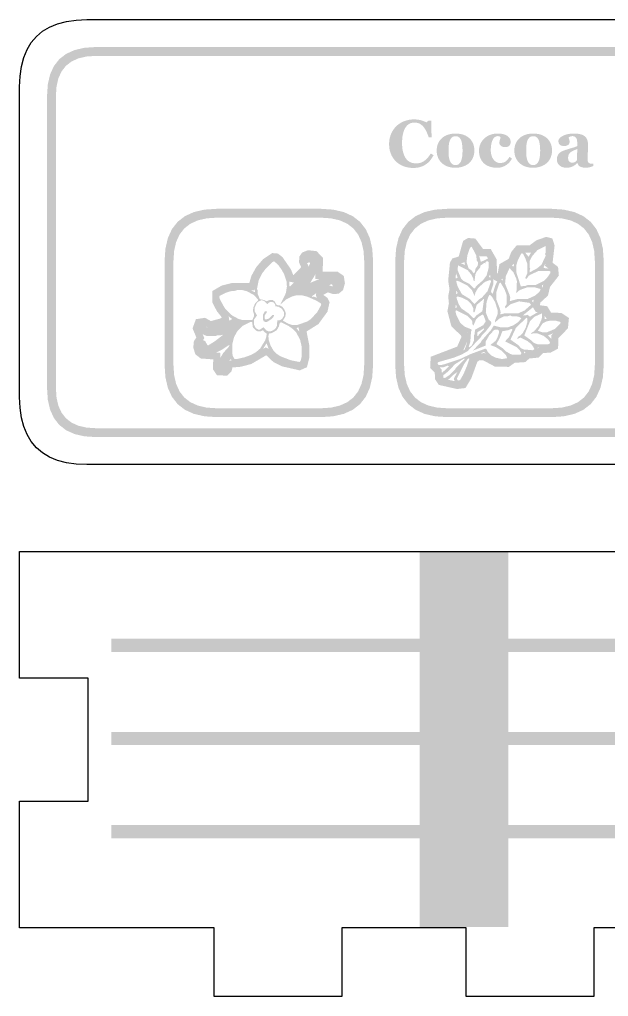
# Model space of a CAD drawing. Header units: millimetres. Extents: x 6 to 294, y 109 to 451.
# Drawn here: x 209.96 to 236.51, y 244.86 to 288.94 of the extents above; entities that cross this region are included whole.
import ezdxf

# ---------------------------------------------------------------- set-up
doc = ezdxf.new("R2010")
doc.units = ezdxf.units.MM
doc.layers.add('CUT', color=1, linetype='Continuous')
doc.layers.add('RASTER', color=7, linetype='Continuous')

msp = doc.modelspace()

# ---------------------------------------------------------------- hatches: boundary and pattern name
at = {"layer": 'RASTER'}
h = msp.add_hatch(color=7, dxfattribs=at)
h.paths.add_polyline_path([(211.2, 285.501), (211.234, 286.016), (211.337, 286.463), (211.509, 286.841), (211.75, 287.151), (212.059, 287.391), (212.438, 287.563), (212.884, 287.666), (213.4, 287.701), (270.6, 287.701), (271.116, 287.666), (271.563, 287.563), (271.941, 287.391), (272.25, 287.151), (272.491, 286.841), (272.663, 286.463), (272.766, 286.016), (272.8, 285.501), (272.8, 272.301), (272.766, 271.785), (272.662, 271.338), (272.491, 270.96), (272.25, 270.651), (271.941, 270.41), (271.563, 270.238), (271.116, 270.135), (270.6, 270.101), (213.4, 270.101), (212.884, 270.135), (212.438, 270.238), (212.059, 270.41), (211.75, 270.651), (211.509, 270.96), (211.337, 271.338), (211.234, 271.785), (211.2, 272.301)])
h.paths.add_polyline_path([(211.6, 285.501), (211.6, 272.301), (211.628, 271.879), (211.712, 271.513), (211.853, 271.204), (212.05, 270.951), (212.303, 270.754), (212.613, 270.613), (212.978, 270.529), (213.4, 270.501), (270.6, 270.501), (271.022, 270.529), (271.388, 270.613), (271.697, 270.754), (271.95, 270.951), (272.147, 271.204), (272.287, 271.513), (272.372, 271.879), (272.4, 272.301), (272.4, 285.501), (272.372, 285.923), (272.287, 286.288), (272.147, 286.598), (271.95, 286.851), (271.697, 287.048), (271.388, 287.188), (271.022, 287.273), (270.6, 287.301), (213.4, 287.301), (212.978, 287.273), (212.613, 287.188), (212.303, 287.048), (212.05, 286.851), (211.853, 286.598), (211.712, 286.288), (211.628, 285.923), (211.6, 285.501)], flags=0)
for points in [[(227.71, 282.245), (227.654, 282.246), (227.598, 282.25), (227.543, 282.256), (227.489, 282.264), (227.436, 282.274), (227.384, 282.287), (227.333, 282.302), (227.283, 282.319), (227.234, 282.339), (227.186, 282.36), (227.141, 282.384), (227.096, 282.41), (227.054, 282.438), (227.013, 282.468), (226.973, 282.5), (226.936, 282.534), (226.9, 282.569), (226.867, 282.607), (226.835, 282.646), (226.806, 282.688), (226.778, 282.731), (226.753, 282.777), (226.729, 282.825), (226.707, 282.874), (226.687, 282.926), (226.671, 282.978), (226.656, 283.032), (226.644, 283.087), (226.635, 283.144), (226.629, 283.201), (226.625, 283.26), (226.624, 283.32), (226.625, 283.38), (226.629, 283.439), (226.635, 283.497), (226.645, 283.553), (226.656, 283.608), (226.671, 283.663), (226.688, 283.716), (226.708, 283.768), (226.73, 283.818), (226.754, 283.867), (226.781, 283.914), (226.809, 283.96), (226.84, 284.004), (226.872, 284.046), (226.907, 284.086), (226.944, 284.125), (226.983, 284.16), (227.023, 284.194), (227.065, 284.226), (227.109, 284.256), (227.155, 284.283), (227.202, 284.309), (227.252, 284.332), (227.303, 284.354), (227.356, 284.373), (227.41, 284.389), (227.464, 284.403), (227.52, 284.415), (227.577, 284.424), (227.634, 284.43), (227.692, 284.434), (227.751, 284.435), (227.794, 284.434), (227.836, 284.432), (227.877, 284.429), (227.917, 284.425), (227.956, 284.419), (227.993, 284.412), (228.03, 284.403), (228.066, 284.393), (228.101, 284.383), (228.135, 284.372), (228.167, 284.36), (228.198, 284.349), (228.227, 284.337), (228.255, 284.325), (228.281, 284.312), (228.307, 284.299), (228.397, 284.379), (228.525, 284.379), (228.538, 283.621), (228.409, 283.621), (228.381, 283.705), (228.352, 283.783), (228.321, 283.855), (228.288, 283.922), (228.255, 283.982), (228.22, 284.038), (228.183, 284.087), (228.146, 284.13), (228.106, 284.168), (228.064, 284.202), (228.021, 284.229), (227.975, 284.252), (227.927, 284.27), (227.877, 284.283), (227.825, 284.29), (227.771, 284.293), (227.704, 284.289), (227.641, 284.278), (227.583, 284.259), (227.528, 284.232), (227.478, 284.198), (227.432, 284.157), (227.39, 284.107), (227.352, 284.051), (227.318, 283.987), (227.289, 283.917), (227.264, 283.841), (227.244, 283.759), (227.228, 283.671), (227.217, 283.577), (227.21, 283.477), (227.208, 283.37), (227.209, 283.309), (227.211, 283.251), (227.215, 283.195), (227.22, 283.141), (227.227, 283.089), (227.236, 283.04), (227.246, 282.992), (227.257, 282.948), (227.27, 282.905), (227.283, 282.864), (227.298, 282.826), (227.314, 282.79), (227.33, 282.755), (227.348, 282.723), (227.366, 282.693), (227.385, 282.666), (227.407, 282.639), (227.43, 282.614), (227.453, 282.59), (227.478, 282.569), (227.503, 282.55), (227.53, 282.532), (227.557, 282.516), (227.586, 282.502), (227.615, 282.49), (227.645, 282.479), (227.676, 282.471), (227.708, 282.463), (227.74, 282.458), (227.774, 282.453), (227.808, 282.451), (227.842, 282.45), (227.893, 282.452), (227.942, 282.457), (227.99, 282.466), (228.036, 282.478), (228.081, 282.494), (228.125, 282.513), (228.167, 282.535), (228.208, 282.562), (228.247, 282.591), (228.286, 282.624), (228.324, 282.661), (228.361, 282.701), (228.397, 282.745), (228.432, 282.793), (228.467, 282.844), (228.5, 282.898), (228.626, 282.822), (228.61, 282.79), (228.593, 282.76), (228.576, 282.729), (228.559, 282.7), (228.54, 282.672), (228.522, 282.644), (228.502, 282.617), (228.482, 282.592), (228.462, 282.567), (228.441, 282.542), (228.418, 282.519), (228.396, 282.497), (228.372, 282.475), (228.348, 282.455), (228.322, 282.435), (228.296, 282.417), (228.267, 282.397), (228.237, 282.378), (228.206, 282.361), (228.175, 282.345), (228.142, 282.33), (228.109, 282.315), (228.075, 282.302), (228.041, 282.291), (228.005, 282.28), (227.968, 282.271), (227.929, 282.263), (227.888, 282.256), (227.846, 282.252), (227.803, 282.248), (227.757, 282.246), (227.71, 282.245)], [(231.494, 282.254), (231.444, 282.255), (231.395, 282.258), (231.348, 282.262), (231.302, 282.269), (231.258, 282.277), (231.215, 282.287), (231.174, 282.299), (231.135, 282.313), (231.096, 282.329), (231.06, 282.346), (231.025, 282.364), (230.992, 282.383), (230.961, 282.404), (230.931, 282.427), (230.904, 282.45), (230.877, 282.475), (230.853, 282.502), (230.83, 282.529), (230.809, 282.558), (230.789, 282.589), (230.771, 282.62), (230.755, 282.653), (230.74, 282.686), (230.727, 282.721), (230.715, 282.757), (230.705, 282.794), (230.696, 282.831), (230.689, 282.87), (230.684, 282.909), (230.68, 282.948), (230.678, 282.989), (230.677, 283.03), (230.678, 283.068), (230.681, 283.106), (230.685, 283.142), (230.692, 283.179), (230.701, 283.215), (230.711, 283.251), (230.723, 283.286), (230.738, 283.32), (230.753, 283.354), (230.771, 283.387), (230.789, 283.419), (230.809, 283.45), (230.83, 283.479), (230.853, 283.508), (230.877, 283.535), (230.902, 283.562), (230.93, 283.588), (230.959, 283.613), (230.99, 283.636), (231.022, 283.658), (231.056, 283.679), (231.092, 283.698), (231.129, 283.716), (231.168, 283.733), (231.208, 283.748), (231.25, 283.761), (231.292, 283.772), (231.335, 283.78), (231.38, 283.787), (231.425, 283.792), (231.472, 283.795), (231.519, 283.796), (231.585, 283.795), (231.647, 283.79), (231.705, 283.782), (231.76, 283.771), (231.812, 283.757), (231.86, 283.739), (231.904, 283.718), (231.945, 283.695), (231.982, 283.668), (232.014, 283.639), (232.041, 283.608), (232.063, 283.575), (232.08, 283.54), (232.092, 283.502), (232.1, 283.462), (232.102, 283.42), (232.101, 283.394), (232.099, 283.37), (232.094, 283.347), (232.088, 283.325), (232.08, 283.304), (232.071, 283.285), (232.059, 283.267), (232.046, 283.25), (232.031, 283.235), (232.014, 283.222), (231.993, 283.211), (231.971, 283.202), (231.945, 283.195), (231.918, 283.19), (231.887, 283.187), (231.854, 283.186), (231.828, 283.186), (231.802, 283.189), (231.777, 283.193), (231.754, 283.199), (231.731, 283.206), (231.71, 283.215), (231.69, 283.226), (231.671, 283.238), (231.653, 283.252), (231.638, 283.267), (231.626, 283.282), (231.615, 283.299), (231.607, 283.317), (231.601, 283.336), (231.598, 283.355), (231.597, 283.376), (231.597, 283.394), (231.598, 283.412), (231.6, 283.43), (231.603, 283.447), (231.606, 283.465), (231.61, 283.483), (231.615, 283.5), (231.62, 283.518), (231.626, 283.535), (231.631, 283.551), (231.635, 283.566), (231.639, 283.58), (231.642, 283.593), (231.645, 283.605), (231.647, 283.615), (231.648, 283.625), (231.644, 283.631), (231.639, 283.637), (231.635, 283.643), (231.63, 283.648), (231.624, 283.653), (231.619, 283.658), (231.613, 283.662), (231.607, 283.665), (231.6, 283.669), (231.593, 283.671), (231.584, 283.674), (231.575, 283.676), (231.565, 283.677), (231.554, 283.678), (231.542, 283.679), (231.529, 283.679), (231.513, 283.679), (231.497, 283.677), (231.482, 283.675), (231.466, 283.672), (231.451, 283.667), (231.437, 283.662), (231.423, 283.656), (231.409, 283.648), (231.396, 283.64), (231.383, 283.63), (231.37, 283.619), (231.357, 283.606), (231.344, 283.592), (231.332, 283.576), (231.32, 283.559), (231.308, 283.54), (231.297, 283.521), (231.287, 283.5), (231.277, 283.478), (231.267, 283.454), (231.258, 283.429), (231.25, 283.402), (231.243, 283.374), (231.236, 283.344), (231.229, 283.312), (231.224, 283.279), (231.219, 283.244), (231.215, 283.208), (231.212, 283.17), (231.21, 283.131), (231.209, 283.09), (231.208, 283.048), (231.21, 282.984), (231.216, 282.924), (231.226, 282.867), (231.239, 282.812), (231.256, 282.761), (231.277, 282.714), (231.302, 282.669), (231.331, 282.627), (231.362, 282.59), (231.395, 282.558), (231.429, 282.53), (231.465, 282.508), (231.502, 282.49), (231.541, 282.478), (231.581, 282.47), (231.623, 282.468), (231.663, 282.469), (231.7, 282.472), (231.736, 282.478), (231.769, 282.486), (231.8, 282.496), (231.829, 282.509), (231.857, 282.523), (231.882, 282.54), (231.905, 282.559), (231.928, 282.58), (231.951, 282.603), (231.972, 282.628), (231.993, 282.655), (232.014, 282.683), (232.033, 282.714), (232.052, 282.746), (232.162, 282.67), (232.15, 282.648), (232.138, 282.626), (232.126, 282.605), (232.112, 282.584), (232.098, 282.564), (232.084, 282.545), (232.069, 282.525), (232.054, 282.507), (232.038, 282.488), (232.021, 282.471), (232.003, 282.453), (231.984, 282.437), (231.965, 282.421), (231.945, 282.405), (231.924, 282.39), (231.903, 282.376), (231.88, 282.361), (231.857, 282.347), (231.833, 282.335), (231.81, 282.323), (231.786, 282.312), (231.763, 282.302), (231.739, 282.293), (231.715, 282.285), (231.691, 282.277), (231.666, 282.271), (231.64, 282.266), (231.612, 282.262), (231.584, 282.258), (231.555, 282.256), (231.525, 282.254), (231.494, 282.254)], [(228, 264.901), (232, 264.901), (232, 248.001), (228, 248.001)], [(230.55, 261.521), (230.545, 261.449), (230.531, 261.378), (230.508, 261.31), (230.476, 261.246), (230.436, 261.186), (230.389, 261.132), (230.335, 261.084), (230.275, 261.044), (230.21, 261.013), (230.142, 260.99), (230.072, 260.975), (230, 260.971), (229.928, 260.975), (229.858, 260.99), (229.79, 261.013), (229.725, 261.044), (229.665, 261.084), (229.611, 261.132), (229.564, 261.186), (229.524, 261.246), (229.492, 261.31), (229.469, 261.378), (229.455, 261.449), (229.45, 261.521), (229.455, 261.593), (229.469, 261.663), (229.492, 261.731), (229.524, 261.796), (229.564, 261.856), (229.611, 261.91), (229.665, 261.957), (229.725, 261.997), (229.79, 262.029), (229.858, 262.052), (229.928, 262.066), (230, 262.071), (230.072, 262.066), (230.142, 262.052), (230.21, 262.029), (230.275, 261.997), (230.335, 261.957), (230.389, 261.91), (230.436, 261.856), (230.476, 261.796), (230.508, 261.731), (230.531, 261.663), (230.545, 261.593)], [(214.1, 261.001), (285.9, 261.001), (285.9, 260.401), (214.1, 260.401)], [(230.55, 256.451), (230.545, 256.379), (230.531, 256.308), (230.508, 256.24), (230.476, 256.176), (230.436, 256.116), (230.389, 256.062), (230.335, 256.014), (230.275, 255.974), (230.21, 255.943), (230.142, 255.92), (230.072, 255.905), (230, 255.901), (229.928, 255.905), (229.858, 255.92), (229.79, 255.943), (229.725, 255.974), (229.665, 256.014), (229.611, 256.062), (229.564, 256.116), (229.524, 256.176), (229.492, 256.24), (229.469, 256.308), (229.455, 256.379), (229.45, 256.451), (229.455, 256.523), (229.469, 256.593), (229.492, 256.661), (229.524, 256.726), (229.564, 256.786), (229.611, 256.84), (229.665, 256.887), (229.725, 256.927), (229.79, 256.959), (229.858, 256.982), (229.928, 256.996), (230, 257.001), (230.072, 256.996), (230.142, 256.982), (230.21, 256.959), (230.275, 256.927), (230.335, 256.887), (230.389, 256.84), (230.436, 256.786), (230.476, 256.726), (230.508, 256.661), (230.531, 256.593), (230.545, 256.523)], [(214.1, 256.801), (285.9, 256.801), (285.9, 256.201), (214.1, 256.201)], [(214.1, 252.601), (285.9, 252.601), (285.9, 252.001), (214.1, 252.001)], [(230.55, 251.381), (230.545, 251.309), (230.531, 251.238), (230.508, 251.17), (230.476, 251.106), (230.436, 251.046), (230.389, 250.992), (230.335, 250.944), (230.275, 250.904), (230.21, 250.873), (230.142, 250.85), (230.072, 250.835), (230, 250.831), (229.928, 250.835), (229.858, 250.85), (229.79, 250.873), (229.725, 250.904), (229.665, 250.944), (229.611, 250.992), (229.564, 251.046), (229.524, 251.106), (229.492, 251.17), (229.469, 251.238), (229.455, 251.309), (229.45, 251.381), (229.455, 251.453), (229.469, 251.523), (229.492, 251.591), (229.524, 251.656), (229.564, 251.716), (229.611, 251.77), (229.665, 251.817), (229.725, 251.857), (229.79, 251.889), (229.858, 251.912), (229.928, 251.926), (230, 251.931), (230.072, 251.926), (230.142, 251.912), (230.21, 251.889), (230.275, 251.857), (230.335, 251.817), (230.389, 251.77), (230.436, 251.716), (230.476, 251.656), (230.508, 251.591), (230.531, 251.523), (230.545, 251.453)]]:
    msp.add_hatch(color=7, dxfattribs=at).paths.add_polyline_path(points)
h = msp.add_hatch(color=7, dxfattribs=at)
h.paths.add_polyline_path([(230.246, 283.581), (230.272, 283.555), (230.297, 283.528), (230.32, 283.5), (230.342, 283.47), (230.362, 283.439), (230.38, 283.407), (230.397, 283.374), (230.412, 283.339), (230.425, 283.304), (230.437, 283.268), (230.446, 283.231), (230.454, 283.193), (230.461, 283.154), (230.465, 283.115), (230.468, 283.075), (230.469, 283.035), (230.468, 282.994), (230.465, 282.955), (230.461, 282.915), (230.455, 282.877), (230.447, 282.839), (230.437, 282.801), (230.426, 282.764), (230.412, 282.728), (230.397, 282.692), (230.381, 282.658), (230.363, 282.625), (230.343, 282.594), (230.322, 282.564), (230.299, 282.535), (230.274, 282.507), (230.248, 282.481), (230.218, 282.454), (230.187, 282.429), (230.154, 282.406), (230.121, 282.384), (230.085, 282.364), (230.049, 282.345), (230.011, 282.328), (229.971, 282.313), (229.931, 282.299), (229.888, 282.287), (229.845, 282.277), (229.799, 282.269), (229.753, 282.262), (229.705, 282.258), (229.655, 282.255), (229.604, 282.254), (229.56, 282.255), (229.517, 282.257), (229.474, 282.261), (229.433, 282.267), (229.392, 282.274), (229.352, 282.283), (229.314, 282.293), (229.276, 282.305), (229.239, 282.319), (229.203, 282.334), (229.168, 282.351), (229.134, 282.369), (229.101, 282.389), (229.07, 282.411), (229.039, 282.434), (229.01, 282.459), (228.983, 282.484), (228.957, 282.511), (228.933, 282.539), (228.91, 282.569), (228.889, 282.6), (228.869, 282.632), (228.851, 282.666), (228.834, 282.701), (228.819, 282.738), (228.806, 282.776), (228.795, 282.814), (228.786, 282.854), (228.779, 282.895), (228.774, 282.937), (228.771, 282.98), (228.77, 283.024), (228.77, 283.068), (228.773, 283.11), (228.777, 283.151), (228.784, 283.191), (228.792, 283.229), (228.801, 283.266), (228.813, 283.302), (228.826, 283.337), (228.841, 283.371), (228.858, 283.404), (228.876, 283.436), (228.896, 283.467), (228.918, 283.497), (228.942, 283.526), (228.968, 283.554), (228.995, 283.581), (229.023, 283.606), (229.052, 283.629), (229.084, 283.651), (229.116, 283.672), (229.15, 283.691), (229.186, 283.709), (229.224, 283.725), (229.262, 283.74), (229.303, 283.753), (229.344, 283.765), (229.387, 283.774), (229.431, 283.782), (229.476, 283.788), (229.522, 283.793), (229.569, 283.796), (229.618, 283.796), (229.668, 283.796), (229.717, 283.793), (229.765, 283.788), (229.81, 283.782), (229.855, 283.774), (229.898, 283.765), (229.939, 283.753), (229.979, 283.74), (230.017, 283.725), (230.054, 283.709), (230.089, 283.691), (230.124, 283.672), (230.156, 283.651), (230.188, 283.629), (230.218, 283.606), (230.246, 283.581)])
h.paths.add_polyline_path([(229.871, 282.566), (229.879, 282.587), (229.886, 282.609), (229.893, 282.632), (229.899, 282.657), (229.905, 282.682), (229.91, 282.709), (229.915, 282.736), (229.919, 282.765), (229.922, 282.795), (229.925, 282.826), (229.928, 282.858), (229.93, 282.892), (229.932, 282.927), (229.933, 282.962), (229.934, 282.999), (229.934, 283.038), (229.934, 283.064), (229.933, 283.091), (229.932, 283.119), (229.93, 283.147), (229.928, 283.177), (229.926, 283.208), (229.923, 283.239), (229.919, 283.272), (229.916, 283.304), (229.911, 283.334), (229.906, 283.363), (229.901, 283.39), (229.895, 283.415), (229.889, 283.438), (229.883, 283.46), (229.875, 283.48), (229.866, 283.502), (229.856, 283.524), (229.845, 283.544), (229.834, 283.562), (229.821, 283.58), (229.808, 283.596), (229.793, 283.611), (229.778, 283.625), (229.762, 283.637), (229.745, 283.648), (229.727, 283.657), (229.708, 283.665), (229.687, 283.67), (229.666, 283.674), (229.644, 283.677), (229.621, 283.678), (229.595, 283.677), (229.571, 283.674), (229.548, 283.67), (229.527, 283.663), (229.507, 283.655), (229.488, 283.646), (229.471, 283.634), (229.454, 283.621), (229.439, 283.606), (229.425, 283.59), (229.412, 283.573), (229.399, 283.555), (229.388, 283.536), (229.377, 283.516), (229.367, 283.495), (229.358, 283.473), (229.351, 283.451), (229.344, 283.429), (229.338, 283.406), (229.332, 283.382), (229.327, 283.357), (229.323, 283.331), (229.319, 283.305), (229.316, 283.277), (229.313, 283.249), (229.311, 283.22), (229.309, 283.192), (229.307, 283.163), (229.306, 283.133), (229.305, 283.104), (229.304, 283.074), (229.304, 283.043), (229.304, 283.004), (229.305, 282.967), (229.306, 282.931), (229.307, 282.898), (229.308, 282.865), (229.31, 282.835), (229.312, 282.806), (229.314, 282.779), (229.317, 282.753), (229.321, 282.727), (229.326, 282.7), (229.332, 282.674), (229.339, 282.648), (229.346, 282.622), (229.355, 282.595), (229.364, 282.569), (229.373, 282.547), (229.383, 282.526), (229.394, 282.506), (229.405, 282.488), (229.418, 282.47), (229.431, 282.454), (229.446, 282.439), (229.461, 282.425), (229.477, 282.413), (229.495, 282.402), (229.513, 282.393), (229.532, 282.386), (229.553, 282.38), (229.574, 282.376), (229.597, 282.373), (229.621, 282.373), (229.642, 282.373), (229.663, 282.376), (229.683, 282.379), (229.702, 282.385), (229.721, 282.392), (229.738, 282.4), (229.755, 282.41), (229.771, 282.422), (229.787, 282.435), (229.801, 282.449), (229.815, 282.465), (229.828, 282.482), (229.84, 282.501), (229.851, 282.521), (229.862, 282.543), (229.871, 282.566)], flags=0)
h = msp.add_hatch(color=7, dxfattribs=at)
h.paths.add_polyline_path([(233.747, 283.581), (233.773, 283.555), (233.798, 283.528), (233.821, 283.5), (233.843, 283.47), (233.863, 283.439), (233.881, 283.407), (233.898, 283.374), (233.913, 283.339), (233.926, 283.304), (233.938, 283.268), (233.947, 283.231), (233.955, 283.193), (233.962, 283.154), (233.966, 283.115), (233.969, 283.075), (233.97, 283.035), (233.969, 282.994), (233.966, 282.955), (233.962, 282.915), (233.956, 282.877), (233.948, 282.839), (233.938, 282.801), (233.927, 282.764), (233.913, 282.728), (233.898, 282.692), (233.882, 282.658), (233.864, 282.625), (233.844, 282.594), (233.823, 282.564), (233.799, 282.535), (233.775, 282.507), (233.749, 282.481), (233.719, 282.454), (233.688, 282.429), (233.655, 282.406), (233.622, 282.384), (233.586, 282.364), (233.55, 282.345), (233.512, 282.328), (233.472, 282.313), (233.432, 282.299), (233.389, 282.287), (233.346, 282.277), (233.3, 282.269), (233.254, 282.262), (233.206, 282.258), (233.156, 282.255), (233.105, 282.254), (233.061, 282.255), (233.018, 282.257), (232.975, 282.261), (232.934, 282.267), (232.893, 282.274), (232.853, 282.283), (232.815, 282.293), (232.777, 282.305), (232.74, 282.319), (232.704, 282.334), (232.669, 282.351), (232.635, 282.369), (232.602, 282.389), (232.571, 282.411), (232.54, 282.434), (232.511, 282.459), (232.484, 282.484), (232.458, 282.511), (232.434, 282.539), (232.411, 282.569), (232.39, 282.6), (232.37, 282.632), (232.352, 282.666), (232.335, 282.701), (232.32, 282.738), (232.307, 282.776), (232.296, 282.814), (232.287, 282.854), (232.28, 282.895), (232.275, 282.937), (232.272, 282.98), (232.271, 283.024), (232.271, 283.068), (232.274, 283.11), (232.278, 283.151), (232.285, 283.191), (232.293, 283.229), (232.302, 283.266), (232.314, 283.302), (232.327, 283.337), (232.342, 283.371), (232.359, 283.404), (232.377, 283.436), (232.397, 283.467), (232.419, 283.497), (232.443, 283.526), (232.469, 283.554), (232.496, 283.581), (232.524, 283.606), (232.553, 283.629), (232.584, 283.651), (232.617, 283.672), (232.651, 283.691), (232.687, 283.709), (232.724, 283.725), (232.763, 283.74), (232.804, 283.753), (232.845, 283.765), (232.888, 283.774), (232.932, 283.782), (232.977, 283.788), (233.023, 283.793), (233.07, 283.796), (233.119, 283.796), (233.169, 283.796), (233.218, 283.793), (233.266, 283.788), (233.311, 283.782), (233.356, 283.774), (233.399, 283.765), (233.44, 283.753), (233.48, 283.74), (233.518, 283.725), (233.555, 283.709), (233.59, 283.691), (233.625, 283.672), (233.657, 283.651), (233.689, 283.629), (233.719, 283.606), (233.747, 283.581)])
h.paths.add_polyline_path([(233.372, 282.566), (233.38, 282.587), (233.387, 282.609), (233.394, 282.632), (233.4, 282.657), (233.406, 282.682), (233.411, 282.709), (233.416, 282.736), (233.42, 282.765), (233.423, 282.795), (233.426, 282.826), (233.429, 282.858), (233.431, 282.892), (233.433, 282.927), (233.434, 282.962), (233.435, 282.999), (233.435, 283.038), (233.435, 283.064), (233.434, 283.091), (233.433, 283.119), (233.431, 283.147), (233.429, 283.177), (233.427, 283.208), (233.424, 283.239), (233.42, 283.272), (233.417, 283.304), (233.412, 283.334), (233.407, 283.363), (233.402, 283.39), (233.396, 283.415), (233.39, 283.438), (233.384, 283.46), (233.376, 283.48), (233.367, 283.502), (233.357, 283.524), (233.346, 283.544), (233.335, 283.562), (233.322, 283.58), (233.308, 283.596), (233.294, 283.611), (233.279, 283.625), (233.263, 283.637), (233.246, 283.648), (233.228, 283.657), (233.209, 283.665), (233.188, 283.67), (233.167, 283.674), (233.145, 283.677), (233.122, 283.678), (233.096, 283.677), (233.072, 283.674), (233.049, 283.67), (233.028, 283.663), (233.008, 283.655), (232.989, 283.646), (232.972, 283.634), (232.955, 283.621), (232.94, 283.606), (232.926, 283.59), (232.913, 283.573), (232.9, 283.555), (232.889, 283.536), (232.878, 283.516), (232.868, 283.495), (232.859, 283.473), (232.852, 283.451), (232.845, 283.429), (232.839, 283.406), (232.833, 283.382), (232.828, 283.357), (232.824, 283.331), (232.82, 283.305), (232.817, 283.277), (232.814, 283.249), (232.812, 283.22), (232.81, 283.192), (232.808, 283.163), (232.807, 283.133), (232.806, 283.104), (232.805, 283.074), (232.805, 283.043), (232.805, 283.004), (232.806, 282.967), (232.807, 282.931), (232.808, 282.898), (232.809, 282.865), (232.811, 282.835), (232.813, 282.806), (232.815, 282.779), (232.818, 282.753), (232.822, 282.727), (232.827, 282.7), (232.833, 282.674), (232.84, 282.648), (232.847, 282.622), (232.856, 282.595), (232.865, 282.569), (232.874, 282.547), (232.884, 282.526), (232.895, 282.506), (232.906, 282.488), (232.919, 282.47), (232.932, 282.454), (232.947, 282.439), (232.962, 282.425), (232.978, 282.413), (232.996, 282.402), (233.014, 282.393), (233.033, 282.386), (233.054, 282.38), (233.075, 282.376), (233.098, 282.373), (233.122, 282.373), (233.143, 282.373), (233.164, 282.376), (233.184, 282.379), (233.203, 282.385), (233.222, 282.392), (233.239, 282.4), (233.256, 282.41), (233.272, 282.422), (233.288, 282.435), (233.302, 282.449), (233.316, 282.465), (233.329, 282.482), (233.341, 282.501), (233.352, 282.521), (233.363, 282.543), (233.372, 282.566)], flags=0)
h = msp.add_hatch(color=7, dxfattribs=at)
h.paths.add_polyline_path([(235.833, 282.332), (235.817, 282.325), (235.799, 282.318), (235.781, 282.311), (235.763, 282.305), (235.743, 282.298), (235.723, 282.292), (235.702, 282.286), (235.681, 282.28), (235.659, 282.275), (235.636, 282.27), (235.613, 282.266), (235.59, 282.263), (235.567, 282.26), (235.543, 282.258), (235.519, 282.257), (235.495, 282.257), (235.451, 282.258), (235.41, 282.26), (235.373, 282.264), (235.338, 282.27), (235.307, 282.278), (235.278, 282.287), (235.252, 282.298), (235.229, 282.31), (235.209, 282.324), (235.19, 282.34), (235.173, 282.357), (235.158, 282.375), (235.144, 282.395), (235.133, 282.416), (235.122, 282.439), (235.114, 282.463), (235.105, 282.463), (235.093, 282.451), (235.08, 282.439), (235.068, 282.428), (235.056, 282.417), (235.044, 282.407), (235.032, 282.397), (235.021, 282.387), (235.009, 282.378), (234.997, 282.37), (234.986, 282.361), (234.973, 282.354), (234.961, 282.346), (234.949, 282.338), (234.936, 282.331), (234.923, 282.325), (234.91, 282.318), (234.893, 282.311), (234.876, 282.303), (234.859, 282.297), (234.843, 282.29), (234.826, 282.285), (234.81, 282.28), (234.794, 282.275), (234.778, 282.271), (234.761, 282.267), (234.743, 282.264), (234.723, 282.261), (234.701, 282.259), (234.678, 282.258), (234.654, 282.256), (234.627, 282.256), (234.6, 282.255), (234.558, 282.257), (234.518, 282.262), (234.479, 282.269), (234.442, 282.28), (234.407, 282.295), (234.373, 282.312), (234.34, 282.332), (234.31, 282.356), (234.281, 282.382), (234.257, 282.41), (234.236, 282.44), (234.219, 282.472), (234.206, 282.507), (234.197, 282.543), (234.191, 282.581), (234.189, 282.622), (234.19, 282.645), (234.191, 282.667), (234.193, 282.689), (234.196, 282.71), (234.2, 282.729), (234.204, 282.748), (234.21, 282.766), (234.216, 282.783), (234.223, 282.8), (234.23, 282.816), (234.239, 282.831), (234.248, 282.846), (234.257, 282.861), (234.268, 282.875), (234.279, 282.888), (234.291, 282.901), (234.302, 282.913), (234.313, 282.924), (234.325, 282.934), (234.338, 282.944), (234.351, 282.954), (234.364, 282.963), (234.378, 282.971), (234.392, 282.979), (234.407, 282.987), (234.422, 282.994), (234.437, 283.001), (234.453, 283.009), (234.469, 283.016), (234.485, 283.023), (234.502, 283.029), (234.519, 283.036), (234.553, 283.048), (234.588, 283.061), (234.625, 283.073), (234.664, 283.085), (234.704, 283.098), (234.746, 283.111), (234.79, 283.124), (234.835, 283.136), (234.88, 283.149), (234.922, 283.162), (234.96, 283.174), (234.995, 283.186), (235.027, 283.197), (235.056, 283.208), (235.082, 283.219), (235.105, 283.23), (235.105, 283.37), (235.105, 283.38), (235.105, 283.39), (235.104, 283.401), (235.104, 283.413), (235.103, 283.425), (235.102, 283.438), (235.1, 283.452), (235.099, 283.467), (235.097, 283.482), (235.095, 283.496), (235.093, 283.509), (235.09, 283.522), (235.087, 283.534), (235.083, 283.546), (235.079, 283.557), (235.074, 283.568), (235.069, 283.579), (235.063, 283.59), (235.056, 283.601), (235.048, 283.611), (235.039, 283.621), (235.03, 283.63), (235.02, 283.639), (235.01, 283.647), (234.998, 283.655), (234.986, 283.661), (234.973, 283.667), (234.959, 283.671), (234.944, 283.675), (234.928, 283.677), (234.912, 283.679), (234.894, 283.679), (234.878, 283.679), (234.863, 283.678), (234.849, 283.677), (234.835, 283.675), (234.822, 283.672), (234.809, 283.669), (234.798, 283.665), (234.786, 283.661), (234.776, 283.656), (234.766, 283.652), (234.756, 283.647), (234.747, 283.642), (234.739, 283.638), (234.731, 283.633), (234.724, 283.628), (234.717, 283.624), (234.718, 283.616), (234.72, 283.607), (234.722, 283.597), (234.725, 283.587), (234.729, 283.575), (234.732, 283.562), (234.737, 283.549), (234.742, 283.534), (234.747, 283.519), (234.751, 283.504), (234.754, 283.49), (234.757, 283.475), (234.759, 283.461), (234.761, 283.447), (234.762, 283.432), (234.762, 283.418), (234.762, 283.412), (234.761, 283.405), (234.76, 283.398), (234.759, 283.39), (234.757, 283.382), (234.755, 283.374), (234.752, 283.365), (234.749, 283.356), (234.746, 283.347), (234.742, 283.338), (234.737, 283.33), (234.733, 283.323), (234.728, 283.316), (234.723, 283.309), (234.717, 283.303), (234.711, 283.297), (234.702, 283.29), (234.694, 283.283), (234.685, 283.277), (234.675, 283.271), (234.666, 283.265), (234.656, 283.26), (234.646, 283.256), (234.635, 283.251), (234.624, 283.248), (234.612, 283.244), (234.598, 283.242), (234.583, 283.239), (234.566, 283.238), (234.548, 283.236), (234.528, 283.236), (234.507, 283.235), (234.478, 283.236), (234.45, 283.239), (234.423, 283.244), (234.399, 283.25), (234.377, 283.259), (234.357, 283.269), (234.338, 283.281), (234.321, 283.295), (234.307, 283.31), (234.294, 283.327), (234.283, 283.344), (234.274, 283.363), (234.267, 283.383), (234.262, 283.404), (234.259, 283.426), (234.258, 283.449), (234.259, 283.469), (234.262, 283.489), (234.267, 283.508), (234.275, 283.527), (234.284, 283.545), (234.295, 283.563), (234.308, 283.58), (234.323, 283.596), (234.34, 283.612), (234.358, 283.628), (234.376, 283.642), (234.396, 283.656), (234.416, 283.669), (234.437, 283.681), (234.459, 283.693), (234.482, 283.704), (234.506, 283.715), (234.53, 283.725), (234.556, 283.734), (234.582, 283.743), (234.609, 283.751), (234.637, 283.759), (234.665, 283.766), (234.695, 283.772), (234.725, 283.778), (234.754, 283.783), (234.782, 283.787), (234.811, 283.79), (234.838, 283.793), (234.865, 283.795), (234.892, 283.796), (234.917, 283.796), (234.953, 283.796), (234.987, 283.795), (235.021, 283.794), (235.054, 283.792), (235.086, 283.79), (235.117, 283.787), (235.148, 283.784), (235.178, 283.78), (235.208, 283.775), (235.236, 283.769), (235.264, 283.762), (235.291, 283.754), (235.317, 283.744), (235.343, 283.734), (235.368, 283.723), (235.392, 283.71), (235.414, 283.696), (235.435, 283.681), (235.455, 283.665), (235.474, 283.647), (235.491, 283.628), (235.507, 283.607), (235.522, 283.585), (235.536, 283.561), (235.549, 283.536), (235.56, 283.509), (235.569, 283.48), (235.576, 283.449), (235.582, 283.416), (235.587, 283.382), (235.589, 283.345), (235.59, 283.307), (235.59, 283.265), (235.589, 283.221), (235.589, 283.174), (235.588, 283.126), (235.587, 283.076), (235.586, 283.024), (235.585, 282.97), (235.583, 282.915), (235.582, 282.86), (235.58, 282.811), (235.579, 282.766), (235.578, 282.726), (235.578, 282.691), (235.577, 282.661), (235.577, 282.636), (235.577, 282.616), (235.577, 282.6), (235.578, 282.585), (235.579, 282.57), (235.582, 282.557), (235.584, 282.544), (235.588, 282.533), (235.592, 282.522), (235.596, 282.512), (235.602, 282.503), (235.608, 282.494), (235.614, 282.486), (235.622, 282.478), (235.629, 282.472), (235.638, 282.465), (235.647, 282.46), (235.657, 282.455), (235.664, 282.452), (235.671, 282.449), (235.68, 282.447), (235.689, 282.445), (235.7, 282.444), (235.711, 282.442), (235.723, 282.441), (235.736, 282.441), (235.749, 282.44), (235.762, 282.44), (235.774, 282.439), (235.787, 282.439), (235.799, 282.439), (235.81, 282.439), (235.822, 282.439), (235.833, 282.438)])
h.paths.add_polyline_path([(235.105, 283.095), (235.084, 283.088), (235.064, 283.08), (235.044, 283.073), (235.023, 283.065), (235.003, 283.057), (234.983, 283.048), (234.963, 283.04), (234.942, 283.031), (234.923, 283.022), (234.904, 283.013), (234.886, 283.004), (234.869, 282.994), (234.853, 282.985), (234.838, 282.975), (234.824, 282.965), (234.811, 282.956), (234.797, 282.945), (234.785, 282.934), (234.773, 282.922), (234.762, 282.909), (234.752, 282.895), (234.742, 282.881), (234.734, 282.866), (234.726, 282.851), (234.718, 282.835), (234.712, 282.818), (234.707, 282.8), (234.703, 282.781), (234.699, 282.762), (234.697, 282.742), (234.695, 282.722), (234.695, 282.701), (234.696, 282.673), (234.698, 282.648), (234.702, 282.624), (234.708, 282.602), (234.715, 282.582), (234.724, 282.565), (234.735, 282.549), (234.747, 282.535), (234.76, 282.523), (234.774, 282.513), (234.789, 282.504), (234.805, 282.497), (234.821, 282.491), (234.838, 282.487), (234.856, 282.485), (234.875, 282.484), (234.895, 282.484), (234.913, 282.486), (234.931, 282.489), (234.948, 282.492), (234.965, 282.497), (234.98, 282.502), (234.994, 282.509), (235.008, 282.517), (235.02, 282.525), (235.033, 282.534), (235.045, 282.544), (235.056, 282.554), (235.068, 282.564), (235.079, 282.575), (235.089, 282.586), (235.099, 282.598)], flags=0)
h = msp.add_hatch(color=7, dxfattribs=at)
h.paths.add_polyline_path([(216.5, 278.051), (216.537, 278.602), (216.647, 279.079), (216.83, 279.483), (217.087, 279.813), (217.418, 280.07), (217.822, 280.254), (218.299, 280.364), (218.85, 280.401), (223.55, 280.401), (224.101, 280.364), (224.578, 280.254), (224.982, 280.07), (225.313, 279.813), (225.57, 279.483), (225.753, 279.079), (225.863, 278.602), (225.9, 278.051), (225.9, 273.351), (225.863, 272.8), (225.753, 272.323), (225.57, 271.919), (225.313, 271.588), (224.982, 271.331), (224.578, 271.148), (224.101, 271.038), (223.55, 271.001), (218.85, 271.001), (218.299, 271.038), (217.822, 271.148), (217.418, 271.331), (217.088, 271.588), (216.83, 271.919), (216.647, 272.323), (216.537, 272.8), (216.5, 273.351)])
h.paths.add_polyline_path([(216.9, 278.051), (216.9, 273.351), (216.93, 272.894), (217.022, 272.498), (217.174, 272.163), (217.388, 271.888), (217.662, 271.675), (217.997, 271.523), (218.393, 271.431), (218.85, 271.401), (223.55, 271.401), (224.007, 271.431), (224.403, 271.523), (224.738, 271.675), (225.013, 271.888), (225.226, 272.163), (225.378, 272.498), (225.47, 272.894), (225.5, 273.351), (225.5, 278.051), (225.47, 278.508), (225.378, 278.904), (225.226, 279.239), (225.013, 279.513), (224.738, 279.727), (224.403, 279.879), (224.007, 279.97), (223.55, 280.001), (218.85, 280.001), (218.393, 279.97), (217.997, 279.879), (217.662, 279.727), (217.388, 279.513), (217.174, 279.239), (217.022, 278.904), (216.93, 278.508), (216.9, 278.051)], flags=0)
h = msp.add_hatch(color=7, dxfattribs=at)
h.paths.add_polyline_path([(226.9, 278.051), (226.937, 278.602), (227.047, 279.079), (227.23, 279.483), (227.488, 279.813), (227.818, 280.07), (228.222, 280.254), (228.699, 280.364), (229.25, 280.401), (233.95, 280.401), (234.501, 280.364), (234.978, 280.254), (235.382, 280.07), (235.713, 279.813), (235.97, 279.483), (236.153, 279.079), (236.263, 278.602), (236.3, 278.051), (236.3, 273.351), (236.263, 272.8), (236.153, 272.323), (235.97, 271.919), (235.713, 271.588), (235.382, 271.331), (234.978, 271.148), (234.501, 271.038), (233.95, 271.001), (229.25, 271.001), (228.699, 271.038), (228.222, 271.148), (227.818, 271.331), (227.488, 271.588), (227.23, 271.919), (227.047, 272.323), (226.937, 272.8), (226.9, 273.351)])
h.paths.add_polyline_path([(227.3, 278.051), (227.3, 273.351), (227.33, 272.894), (227.422, 272.498), (227.574, 272.163), (227.788, 271.888), (228.062, 271.675), (228.397, 271.523), (228.793, 271.431), (229.25, 271.401), (233.95, 271.401), (234.407, 271.431), (234.803, 271.523), (235.138, 271.675), (235.413, 271.888), (235.626, 272.163), (235.778, 272.498), (235.87, 272.894), (235.9, 273.351), (235.9, 278.051), (235.87, 278.508), (235.778, 278.904), (235.626, 279.239), (235.413, 279.513), (235.138, 279.727), (234.803, 279.879), (234.407, 279.97), (233.95, 280.001), (229.25, 280.001), (228.793, 279.97), (228.397, 279.879), (228.062, 279.727), (227.788, 279.513), (227.574, 279.239), (227.422, 278.904), (227.33, 278.508), (227.3, 278.051)], flags=0)
h = msp.add_hatch(color=7, dxfattribs=at)
h.paths.add_polyline_path([(233.708, 279.135), (233.985, 279.064), (234.085, 278.743), (233.995, 277.968), (234.242, 277.777), (234.277, 277.387), (233.879, 276.877), (233.786, 276.486), (233.443, 276.17), (233.423, 276.056), (233.427, 276.049), (233.752, 276.005), (233.924, 275.722), (234.394, 275.701), (234.731, 275.476), (234.687, 275.007), (234.26, 274.573), (234.242, 274.093), (233.915, 273.917), (233.57, 273.889), (233.371, 273.69), (232.943, 273.646), (232.767, 273.484), (232.285, 273.453), (232.025, 273.269), (231.397, 273.28), (230.859, 273.567), (230.681, 273.557), (230.604, 273.5), (230.328, 272.749), (230.066, 272.315), (229.687, 272.269), (228.863, 272.456), (228.697, 272.706), (228.681, 273.006), (228.474, 273.213), (228.499, 273.725), (229.693, 274.183), (229.881, 274.612), (229.87, 274.68), (229.432, 275.098), (229.251, 275.785), (229.32, 276.132), (229.287, 276.466), (229.349, 276.759), (229.287, 277.154), (229.366, 277.969), (229.475, 278.162), (229.762, 278.246), (229.96, 278.954), (230.186, 279.085), (230.512, 279.058), (230.861, 278.584), (231.208, 278.584), (231.466, 278.129), (231.497, 277.483), (231.51, 277.476), (231.518, 277.481), (231.599, 277.905), (232.016, 278.144), (232.132, 278.455), (232.378, 278.756), (232.946, 278.745), (233.269, 278.981)])
h.paths.add_polyline_path([(233.722, 278.801), (233.42, 278.695), (233.048, 278.423), (232.528, 278.433), (232.414, 278.293), (232.276, 277.923), (231.885, 277.7), (231.806, 277.284), (231.527, 277.108), (231.186, 277.282), (231.15, 278.038), (231.021, 278.264), (230.7, 278.264), (230.341, 278.751), (230.26, 278.758), (230.233, 278.742), (230.023, 277.988), (229.689, 277.891), (229.678, 277.871), (229.61, 277.163), (229.675, 276.75), (229.61, 276.449), (229.644, 276.116), (229.579, 275.795), (229.719, 275.267), (230.169, 274.837), (230.212, 274.57), (229.932, 273.932), (228.809, 273.501), (228.801, 273.339), (228.994, 273.145), (229.012, 272.811), (229.059, 272.74), (229.704, 272.594), (229.873, 272.614), (230.038, 272.888), (230.336, 273.7), (230.567, 273.87), (230.929, 273.892), (231.48, 273.599), (231.926, 273.59), (232.174, 273.767), (232.633, 273.796), (232.804, 273.954), (233.225, 273.997), (233.427, 274.199), (233.822, 274.231), (233.929, 274.288), (233.945, 274.709), (234.379, 275.15), (234.395, 275.316), (234.291, 275.385), (233.74, 275.41), (233.558, 275.708), (233.235, 275.751), (233.086, 275.991), (233.146, 276.331), (233.497, 276.656), (233.584, 277.019), (233.947, 277.484), (233.936, 277.609), (233.656, 277.825), (233.759, 278.712), (233.732, 278.798), (233.722, 278.801)], flags=0)
h = msp.add_hatch(color=7, dxfattribs=at)
h.paths.add_polyline_path([(230.26, 278.851), (230.393, 278.804), (230.527, 278.638), (230.65, 278.394), (230.761, 278.003), (231.084, 278.16), (231.161, 278.137), (231.218, 278.06), (231.218, 277.893), (231.251, 277.793), (231.185, 277.459), (231.118, 277.326), (231.261, 277.269), (231.318, 277.192), (231.318, 276.992), (231.218, 276.691), (231.241, 276.614), (231.295, 276.568), (231.418, 276.958), (231.508, 277.135), (231.619, 277.225), (231.742, 277.169), (231.785, 277.459), (231.852, 277.659), (231.976, 277.87), (232.086, 277.893), (232.176, 277.85), (232.196, 277.803), (232.243, 277.803), (232.286, 278.093), (232.51, 278.504), (232.62, 278.561), (232.663, 278.537), (232.911, 278.237), (233.011, 278.404), (233.278, 278.671), (233.488, 278.794), (233.722, 278.861), (233.765, 278.838), (233.822, 278.761), (233.822, 278.394), (233.722, 278.027), (233.588, 277.76), (233.622, 277.726), (233.889, 277.693), (233.999, 277.636), (234.022, 277.492), (233.932, 277.316), (233.845, 277.235), (233.799, 277.149), (233.511, 276.935), (233.511, 276.882), (233.588, 276.791), (233.531, 276.614), (233.365, 276.448), (233.077, 276.267), (233.064, 276.234), (233.154, 276.157), (233.154, 276.057), (233.097, 275.947), (232.663, 275.6), (232.787, 275.59), (232.854, 275.623), (232.977, 275.533), (233.355, 275.756), (233.555, 275.79), (233.655, 275.69), (233.632, 275.433), (234.289, 275.456), (234.466, 275.366), (234.49, 275.222), (234.433, 275.112), (234.166, 274.845), (233.789, 274.688), (233.965, 274.498), (234.022, 274.388), (233.999, 274.244), (233.922, 274.187), (233.789, 274.154), (233.355, 274.154), (233.321, 274.121), (233.298, 273.977), (233.221, 273.92), (232.787, 273.92), (232.72, 273.954), (232.697, 273.944), (232.72, 273.887), (232.697, 273.743), (232.553, 273.687), (232.086, 273.72), (232.043, 273.563), (231.952, 273.52), (231.518, 273.52), (231.385, 273.553), (231.141, 273.677), (230.907, 273.944), (230.393, 273.743), (230.216, 273.186), (229.993, 272.675), (229.926, 272.575), (229.816, 272.518), (229.716, 272.518), (229.605, 272.575), (229.549, 272.685), (229.549, 272.752), (229.706, 273.042), (229.505, 272.895), (229.358, 272.742), (229.181, 272.652), (229.081, 272.652), (228.991, 272.695), (228.948, 272.785), (228.971, 272.962), (229.338, 273.309), (229.248, 273.319), (229.081, 273.253), (228.948, 273.253), (228.881, 273.219), (228.737, 273.309), (228.714, 273.52), (228.737, 273.563), (228.848, 273.62), (229.549, 273.82), (230.026, 274.044), (230.116, 274.288), (230.183, 274.621), (230.183, 274.822), (229.939, 274.945), (229.739, 275.145), (229.582, 275.423), (229.515, 275.656), (229.539, 275.9), (229.682, 275.957), (229.549, 276.324), (229.549, 276.491), (229.572, 276.534), (229.716, 276.591), (229.549, 277.025), (229.549, 277.192), (229.572, 277.235), (229.716, 277.292), (229.615, 277.559), (229.592, 277.803), (229.615, 277.893), (229.682, 277.96), (229.816, 277.96), (230.039, 277.87), (230.016, 278.294), (230.083, 278.561), (230.206, 278.804)])
h.paths.add_polyline_path([(233.678, 278.718), (233.311, 278.537), (233.077, 278.27), (232.954, 278.027), (232.954, 277.76), (232.987, 277.693), (232.954, 277.626), (232.964, 277.536), (233.298, 277.716), (233.498, 277.883), (233.688, 278.294), (233.655, 278.36), (233.688, 278.427)], flags=0)
h.paths.add_polyline_path([(230.317, 278.694), (230.25, 278.594), (230.15, 278.294), (230.116, 277.993), (230.206, 277.716), (230.36, 277.603), (230.407, 277.516), (230.45, 277.492), (230.483, 277.526), (230.527, 277.716), (230.617, 277.826), (230.64, 278.017), (230.584, 278.027), (230.55, 278.294), (230.36, 278.671)], flags=0)
h.paths.add_polyline_path([(232.62, 278.394), (232.577, 278.37), (232.42, 278.06), (232.353, 277.826), (232.353, 277.559), (232.563, 276.902), (232.787, 276.925), (232.854, 276.958), (233.221, 276.958), (233.598, 277.149), (233.765, 277.316), (233.899, 277.516), (233.899, 277.569), (233.855, 277.593), (233.355, 277.593), (233.011, 277.436), (232.911, 277.369), (232.83, 277.249), (232.777, 277.249), (232.764, 277.282), (232.854, 277.492), (232.854, 277.926), (232.764, 278.17), (232.663, 278.37)], flags=0)
h.paths.add_polyline_path([(231.018, 278.027), (230.961, 277.983), (230.974, 277.936), (230.917, 277.96), (230.741, 277.836), (230.727, 277.75), (230.574, 277.569), (230.517, 277.459), (230.473, 277.135), (230.417, 277.192), (230.417, 277.259), (230.327, 277.436), (230.16, 277.636), (229.726, 277.85), (229.716, 277.626), (229.873, 277.249), (229.973, 277.149), (230.26, 277.002), (230.44, 276.815), (230.493, 276.815), (230.54, 276.902), (230.861, 277.182), (231.018, 277.392), (231.118, 277.76), (231.118, 277.993), (231.084, 278.027)], flags=0)
h.paths.add_polyline_path([(232.053, 277.726), (231.886, 277.359), (231.852, 277.025), (232.053, 276.524), (232.086, 276.391), (232.063, 276.234), (232.386, 276.324), (232.854, 276.324), (233.198, 276.481), (233.398, 276.648), (233.455, 276.758), (233.421, 276.791), (233.188, 276.858), (232.854, 276.858), (232.51, 276.735), (232.363, 276.601), (232.386, 277.125), (232.353, 277.259), (232.229, 277.536)], flags=0)
h.paths.add_polyline_path([(231.185, 277.192), (230.941, 277.102), (230.64, 276.835), (230.517, 276.624), (230.473, 276.468), (230.36, 276.735), (230.16, 276.935), (229.782, 277.125), (229.682, 277.159), (229.649, 277.125), (229.716, 276.892), (229.906, 276.548), (230.26, 276.334), (230.473, 276.1), (230.707, 276.334), (230.794, 276.381), (231.061, 276.681), (231.218, 277.125)], flags=0)
h.paths.add_polyline_path([(231.642, 277.082), (231.585, 277.025), (231.452, 276.624), (231.452, 276.324), (231.619, 275.89), (231.652, 275.723), (231.629, 275.633), (231.852, 275.69), (232.453, 275.69), (232.73, 275.813), (232.997, 276.047), (233.021, 276.09), (232.954, 276.157), (232.487, 276.224), (232.109, 276.1), (231.862, 275.9), (231.852, 275.99), (231.919, 276.09), (231.919, 276.524), (231.829, 276.768)], flags=0)
h.paths.add_polyline_path([(231.175, 276.514), (231.141, 276.501), (231.084, 276.391), (231.018, 276.19), (230.984, 275.723), (231.108, 275.413), (231.195, 275.332), (231.241, 275.246), (231.195, 275.145), (230.961, 274.845), (230.807, 274.698), (230.761, 274.611), (230.16, 273.977), (229.883, 273.82), (229.549, 273.687), (228.848, 273.486), (228.814, 273.453), (228.824, 273.363), (228.981, 273.353), (229.115, 273.386), (229.816, 273.62), (230.317, 273.854), (230.951, 274.087), (231.008, 274.077), (231.074, 273.944), (231.241, 273.777), (231.418, 273.687), (231.719, 273.62), (231.942, 273.663), (231.896, 273.797), (231.695, 273.997), (231.428, 274.164), (231.185, 274.254), (231.428, 274.444), (231.518, 274.621), (231.585, 274.822), (231.585, 274.888), (231.518, 274.955), (231.418, 274.955), (231.308, 274.898), (231.261, 274.812), (231.141, 274.698), (230.984, 274.421), (230.974, 274.231), (230.393, 273.997), (230.761, 274.378), (230.807, 274.464), (231.228, 274.945), (231.341, 275.132), (231.652, 275.055), (231.986, 275.055), (232.229, 275.145), (232.43, 275.279), (232.587, 275.456), (232.487, 275.523), (232.353, 275.556), (232.153, 275.556), (232.086, 275.59), (231.986, 275.556), (231.819, 275.556), (231.575, 275.433), (231.395, 275.266), (231.395, 275.346), (231.518, 275.656), (231.518, 275.823), (231.408, 276.18), (231.261, 276.434)], flags=0)
h.paths.add_polyline_path([(229.706, 276.448), (229.659, 276.414), (229.682, 276.324), (229.749, 276.124), (229.873, 275.913), (230.226, 275.666), (230.407, 275.479), (230.46, 275.479), (230.574, 275.6), (230.827, 275.78), (230.907, 276.347), (230.574, 276.067), (230.483, 275.756), (230.45, 275.723), (230.417, 275.756), (230.417, 275.923), (230.327, 276.1), (230.16, 276.267), (229.916, 276.391)], flags=0)
h.paths.add_polyline_path([(229.649, 275.823), (229.615, 275.79), (229.649, 275.623), (229.839, 275.246), (230.039, 275.079), (230.327, 274.965), (230.35, 274.922), (230.317, 274.855), (230.283, 274.388), (230.216, 274.187), (230.25, 274.154), (230.36, 274.244), (230.45, 274.454), (230.45, 274.688), (230.483, 274.755), (230.493, 274.945), (230.861, 275.145), (230.984, 275.322), (230.874, 275.613), (230.817, 275.623), (230.674, 275.533), (230.54, 275.399), (230.427, 275.132), (230.383, 275.189), (230.383, 275.289), (230.327, 275.399), (230.16, 275.566)], flags=0)
h.paths.add_polyline_path([(233.511, 275.68), (233.178, 275.533), (232.977, 275.332), (232.72, 274.688), (233.031, 274.464), (233.111, 274.378), (233.221, 274.321), (233.321, 274.288), (233.789, 274.288), (233.879, 274.331), (233.865, 274.398), (233.799, 274.498), (233.598, 274.665), (233.288, 274.788), (233.121, 274.788), (233.054, 274.755), (233.021, 274.788), (233.164, 274.878), (233.365, 275.112), (233.488, 275.389), (233.521, 275.523)], flags=0)
h.paths.add_polyline_path([(232.82, 275.489), (232.343, 275.032), (232.096, 274.498), (232.43, 274.264), (232.577, 274.111), (232.687, 274.054), (233.087, 274.02), (233.178, 274.064), (233.131, 274.164), (233.031, 274.298), (232.864, 274.431), (232.553, 274.588), (232.396, 274.531), (232.443, 274.631), (232.53, 274.678), (232.663, 274.812), (232.787, 275.055), (232.854, 275.289), (232.854, 275.456)], flags=0)
h.paths.add_polyline_path([(233.889, 275.356), (233.722, 275.322), (233.545, 275.232), (233.331, 274.898), (233.555, 274.822), (233.722, 274.822), (234.099, 274.979), (234.333, 275.212), (234.356, 275.256), (234.333, 275.299), (234.122, 275.356)], flags=0)
h.paths.add_polyline_path([(230.907, 275.012), (230.607, 274.832), (230.594, 274.665), (230.64, 274.665), (230.674, 274.732), (230.894, 274.945)], flags=0)
h.paths.add_polyline_path([(232.153, 274.989), (231.986, 274.922), (231.729, 274.878), (231.619, 274.588), (231.462, 274.298), (231.762, 274.097), (231.876, 273.977), (232.086, 273.854), (232.186, 273.82), (232.553, 273.82), (232.587, 273.887), (232.53, 273.997), (232.363, 274.164), (231.852, 274.421), (232.029, 274.611), (232.186, 274.955)], flags=0)
h.paths.add_polyline_path([(230.016, 273.653), (229.605, 273.396), (229.258, 273.042), (229.071, 272.895), (229.058, 272.795), (229.138, 272.762), (229.358, 272.909), (229.592, 273.142), (229.639, 273.229), (230.026, 273.61)], flags=0)
h.paths.add_polyline_path([(230.216, 273.653), (230.173, 273.63), (230.006, 273.396), (229.682, 272.752), (229.706, 272.675), (229.749, 272.652), (229.826, 272.675), (229.983, 272.952), (230.15, 273.353), (230.24, 273.63)], flags=0)
h = msp.add_hatch(color=7, dxfattribs=at)
h.paths.add_polyline_path([(222.968, 278.534), (223.357, 278.488), (223.647, 278.176), (223.626, 277.56), (224.308, 277.56), (224.578, 277.373), (224.632, 277.043), (224.545, 276.732), (224.351, 276.573), (224.111, 276.549), (223.857, 276.631), (223.661, 276.518), (223.657, 276.508), (223.654, 276.518), (223.844, 276.383), (223.94, 276.191), (223.846, 275.762), (223.439, 275.203), (222.902, 274.865), (223.033, 274.197), (223.033, 273.71), (222.919, 273.254), (222.597, 273.11), (221.79, 273.293), (221.414, 273.48), (221.106, 273.777), (221.077, 273.79), (220.407, 273.397), (219.928, 273.273), (219.562, 273.242), (219.513, 273.057), (219.326, 272.87), (218.861, 272.893), (218.682, 273.162), (218.693, 273.605), (218.13, 273.648), (217.887, 273.836), (217.793, 274.138), (217.821, 274.427), (217.932, 274.598), (217.76, 275.004), (217.912, 275.42), (218.323, 275.483), (218.588, 275.336), (219.004, 275.448), (219.075, 275.494), (219.071, 275.516), (218.852, 275.79), (218.649, 276.193), (218.649, 276.689), (219.066, 276.933), (219.553, 277.058), (220.317, 277.046), (220.415, 277.377), (220.631, 277.766), (220.937, 278.124), (221.35, 278.404), (221.611, 278.382), (221.816, 278.221), (222.199, 277.667), (222.303, 277.405), (222.299, 277.405), (222.636, 277.738), (222.65, 277.785), (222.559, 277.99), (222.582, 278.252), (222.695, 278.423)])
h.paths.add_polyline_path([(223.012, 278.207), (222.907, 278.164), (222.893, 278.143), (222.885, 278.044), (222.99, 277.807), (222.919, 277.568), (222.4, 277.055), (222.067, 277.13), (221.915, 277.516), (221.58, 277.999), (221.488, 278.071), (221.436, 278.076), (221.152, 277.883), (220.895, 277.582), (220.712, 277.253), (220.555, 276.723), (219.591, 276.738), (219.189, 276.634), (218.969, 276.506), (218.969, 276.269), (219.122, 275.964), (219.376, 275.648), (219.42, 275.335), (219.135, 275.152), (218.546, 274.993), (218.263, 275.15), (218.148, 275.132), (218.104, 275.012), (218.293, 274.567), (218.132, 274.318), (218.118, 274.171), (218.163, 274.027), (218.25, 273.96), (219.02, 273.901), (219.005, 273.255), (219.038, 273.205), (219.201, 273.196), (219.226, 273.222), (219.31, 273.542), (219.874, 273.59), (220.284, 273.695), (221.054, 274.147), (221.286, 274.048), (221.6, 273.745), (221.898, 273.597), (222.564, 273.445), (222.646, 273.482), (222.713, 273.749), (222.713, 274.166), (222.546, 275.018), (223.216, 275.441), (223.548, 275.896), (223.603, 276.148), (223.593, 276.169), (223.379, 276.321), (223.317, 276.528), (223.409, 276.741), (223.819, 276.979), (224.145, 276.874), (224.223, 276.882), (224.264, 276.915), (224.304, 277.061), (224.284, 277.188), (224.208, 277.24), (223.295, 277.24), (223.322, 278.055), (223.203, 278.184), (223.012, 278.207)], flags=0)
h = msp.add_hatch(color=7, dxfattribs=at)
h.paths.add_polyline_path([(223.014, 278.293), (223.166, 278.301), (223.253, 278.256), (223.36, 278.176), (223.431, 278.036), (223.431, 277.796), (223.405, 277.69), (223.253, 277.363), (223.067, 277.06), (223.617, 277.291), (223.963, 277.371), (224.176, 277.344), (224.316, 277.273), (224.37, 277.219), (224.415, 277.105), (224.354, 276.9), (224.263, 276.805), (224.229, 276.786), (224.088, 276.805), (224.069, 276.972), (224.016, 276.999), (223.663, 276.821), (223.147, 276.459), (223.173, 276.422), (223.219, 276.441), (223.298, 276.414), (223.546, 276.289), (223.679, 276.183), (223.697, 276.068), (223.644, 275.936), (223.546, 275.742), (223.413, 275.555), (223.147, 275.29), (222.9, 275.138), (222.687, 275.058), (222.474, 275.032), (222.448, 275.005), (222.562, 274.88), (222.687, 274.633), (222.793, 274.208), (222.793, 273.703), (222.695, 273.402), (222.607, 273.357), (222.395, 273.384), (221.836, 273.543), (221.589, 273.668), (221.27, 273.961), (221.172, 274.128), (221.1, 274.333), (220.861, 273.961), (220.595, 273.775), (220.295, 273.623), (219.763, 273.49), (219.604, 273.49), (219.479, 273.615), (219.356, 273.498), (219.285, 273.384), (219.311, 273.277), (219.293, 273.163), (219.152, 273.065), (219.011, 273.11), (218.913, 273.251), (218.913, 273.437), (218.966, 273.596), (219.144, 273.897), (219.372, 274.147), (219.436, 274.253), (219.383, 274.242), (219.08, 274.04), (218.833, 273.915), (218.567, 273.836), (218.328, 273.836), (218.16, 273.907), (218.054, 274.04), (218.009, 274.181), (218.054, 274.349), (218.097, 274.412), (218.168, 274.447), (218.248, 274.474), (218.336, 274.428), (218.426, 274.253), (218.461, 274.234), (218.788, 274.439), (219.144, 274.721), (218.992, 274.686), (218.859, 274.686), (218.806, 274.66), (218.408, 274.66), (218.107, 274.785), (218.009, 274.952), (218.009, 275.085), (218.054, 275.173), (218.134, 275.252), (218.221, 275.271), (218.309, 275.226), (218.373, 275.077), (218.408, 275.058), (218.54, 275.058), (218.939, 275.165), (219.418, 275.351), (219.55, 275.431), (219.41, 275.529), (219.197, 275.742), (219.064, 275.928), (218.966, 276.095), (218.859, 276.361), (218.878, 276.528), (219.011, 276.635), (219.178, 276.706), (219.418, 276.786), (219.683, 276.839), (220.056, 276.839), (220.321, 276.76), (220.579, 276.635), (220.561, 276.999), (220.64, 277.265), (220.765, 277.512), (220.872, 277.671), (221.164, 277.99), (221.438, 278.168), (221.552, 278.123), (221.658, 278.017), (221.924, 277.645), (222.102, 277.238), (222.129, 277.132), (222.129, 276.919), (222.155, 276.893), (222.775, 277.496), (222.987, 277.788), (223.059, 277.929), (223.051, 277.974), (223.006, 277.982), (222.953, 277.956), (222.839, 277.974), (222.793, 278.036), (222.793, 278.115), (222.865, 278.23)])
h.paths.add_polyline_path([(221.438, 278.036), (221.35, 277.99), (221.058, 277.698), (220.898, 277.485), (220.747, 277.185), (220.667, 276.786), (220.693, 276.733), (220.693, 276.574), (220.792, 276.326), (220.986, 276.281), (221.092, 276.228), (221.225, 276.281), (221.385, 276.281), (221.472, 276.209), (221.536, 276.087), (221.624, 276.042), (221.704, 276.042), (221.818, 275.97), (221.898, 275.864), (221.969, 275.696), (221.943, 275.537), (221.836, 275.351), (222.076, 275.218), (222.235, 275.165), (222.501, 275.165), (222.934, 275.316), (223.094, 275.423), (223.386, 275.742), (223.564, 276.068), (223.546, 276.13), (223.333, 276.263), (222.926, 276.441), (222.714, 276.494), (222.421, 276.494), (222.235, 276.441), (221.988, 276.316), (221.712, 276.076), (221.969, 276.6), (222.015, 276.9), (221.996, 277.132), (221.89, 277.451), (221.765, 277.671), (221.632, 277.857)], flags=0)
h.paths.add_polyline_path([(219.763, 276.733), (219.71, 276.706), (219.471, 276.68), (219.232, 276.6), (218.984, 276.475), (218.966, 276.414), (218.992, 276.334), (219.144, 276.034), (219.25, 275.874), (219.489, 275.635), (219.596, 275.555), (219.843, 275.431), (220.029, 275.377), (220.428, 275.377), (220.462, 275.396), (220.534, 275.563), (220.534, 275.643), (220.481, 275.803), (220.507, 275.962), (220.579, 276.13), (220.701, 276.247), (220.72, 276.281), (220.701, 276.316), (220.542, 276.502), (220.215, 276.68), (220.002, 276.733)], flags=0)
h.paths.add_polyline_path([(220.88, 276.281), (220.712, 276.209), (220.659, 276.156), (220.561, 275.936), (220.561, 275.776), (220.667, 275.59), (220.534, 275.404), (220.534, 275.165), (220.606, 275.024), (220.72, 274.952), (220.8, 274.952), (220.959, 275.058), (221.084, 274.918), (221.172, 274.872), (221.278, 274.872), (221.393, 274.918), (221.499, 274.997), (221.571, 275.138), (221.579, 275.369), (221.704, 275.377), (221.802, 275.439), (221.89, 275.59), (221.89, 275.723), (221.791, 275.89), (221.624, 275.989), (221.499, 275.997), (221.491, 276.068), (221.419, 276.183), (221.252, 276.201), (221.127, 276.103), (220.994, 276.236)], flags=0)
h.paths.add_polyline_path([(221.02, 275.768), (221.092, 275.776), (221.119, 275.75), (221.012, 275.59), (221.012, 275.457), (221.066, 275.404), (221.206, 275.449), (221.35, 275.598), (221.411, 275.617), (221.438, 275.59), (221.393, 275.502), (221.313, 275.423), (221.119, 275.298), (221.039, 275.298), (220.967, 275.332), (220.933, 275.404), (220.933, 275.617)], flags=0)
h.paths.add_polyline_path([(220.375, 275.298), (220.021, 275.12), (219.782, 274.88), (219.63, 274.607), (219.55, 274.288), (219.55, 273.889), (219.577, 273.756), (219.657, 273.623), (219.763, 273.623), (220.109, 273.703), (220.401, 273.809), (220.622, 273.934), (220.808, 274.094), (221.039, 274.474), (221.092, 274.633), (221.1, 274.774), (221.004, 274.838), (220.933, 274.926), (220.826, 274.872), (220.693, 274.872), (220.606, 274.918), (220.481, 275.058), (220.446, 275.29)], flags=0)
h.paths.add_polyline_path([(221.73, 275.271), (221.696, 275.252), (221.65, 275.085), (221.552, 274.918), (221.331, 274.793), (221.217, 274.774), (221.199, 274.739), (221.18, 274.652), (221.199, 274.474), (221.278, 274.234), (221.403, 274.014), (221.563, 273.854), (221.722, 273.748), (222.182, 273.57), (222.581, 273.49), (222.634, 273.543), (222.687, 273.756), (222.687, 274.155), (222.607, 274.5), (222.429, 274.827), (222.27, 274.987), (222.084, 275.12), (221.783, 275.271)], flags=0)

# ---------------------------------------------------------------- linework, layer by layer
at = {"layer": 'CUT'}
for points in [[(271.001, 268.861), (212.999, 268.861), (212.517, 268.882), (212.075, 268.945), (211.675, 269.05), (211.315, 269.198), (210.997, 269.389), (210.722, 269.622), (210.488, 269.898), (210.297, 270.216), (210.149, 270.576), (210.044, 270.976), (209.981, 271.418), (209.96, 271.9), (209.96, 285.902), (209.981, 286.384), (210.044, 286.825), (210.149, 287.226), (210.297, 287.585), (210.488, 287.903), (210.722, 288.179), (210.997, 288.413), (211.315, 288.603), (211.675, 288.751), (212.075, 288.857), (212.517, 288.92), (212.999, 288.941), (271.001, 288.941)], [(241.445, 247.961), (235.848, 247.961), (235.848, 244.861), (230.091, 244.861), (230.091, 247.961), (224.494, 247.961), (224.494, 244.861), (218.737, 244.861), (218.737, 247.961), (213.1, 247.961), (209.96, 247.961), (209.96, 253.674), (213.06, 253.674), (213.06, 259.227), (209.96, 259.227), (209.96, 264.941), (213.1, 264.941), (286.9, 264.941)]]:
    msp.add_lwpolyline(points, dxfattribs=at)

doc.saveas('drawing.dxf')
